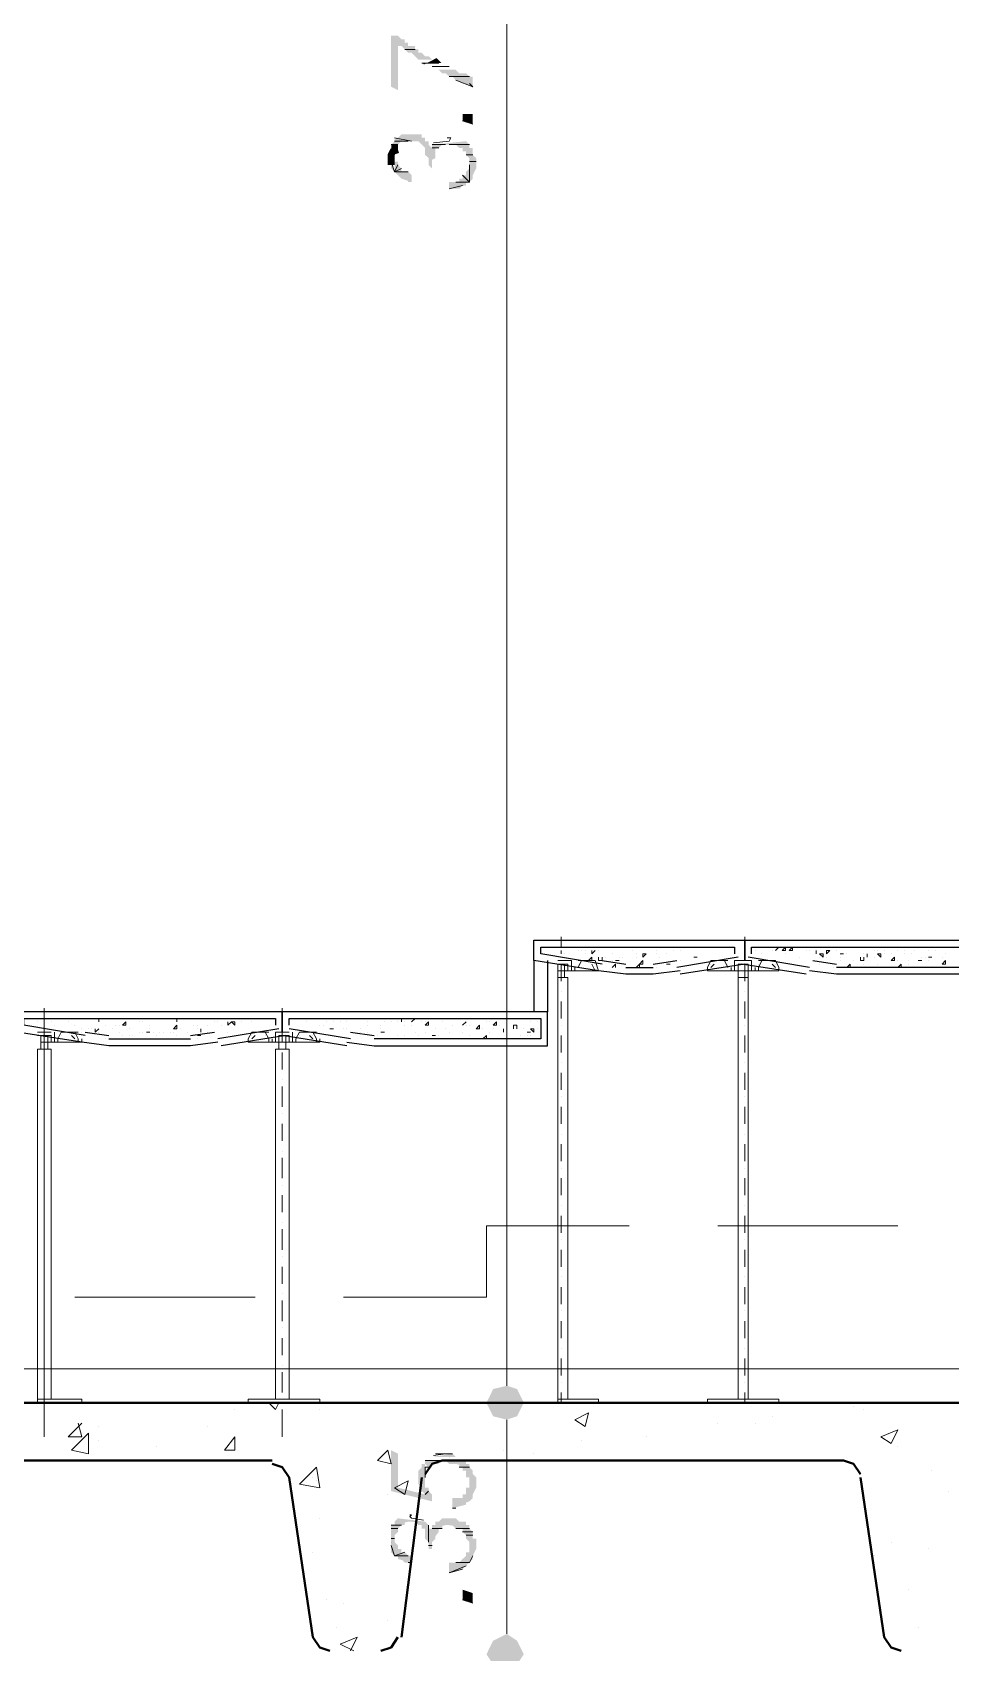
# Model space of a CAD drawing. Header units: millimetres. Extents: x 182 to 575, y -105 to 95.
# Drawn here: x 287.187 to 288.473, y 69.309 to 71.578 of the extents above; entities that cross this region are included whole.
import ezdxf

# ---------------------------------------------------------------- set-up
doc = ezdxf.new("R2010")
doc.units = ezdxf.units.MM
doc.header["$MEASUREMENT"] = 0
doc.layers.add('PDF_Geometry', color=7, linetype='Continuous')
doc.layers.add('PDF_Solid Fills', color=7, linetype='Continuous')

msp = doc.modelspace()

# ---------------------------------------------------------------- hatches: boundary and pattern name
at = {"layer": 'PDF_Solid Fills', "transparency": 33554559}
for points in [[(287.7278, 71.5491), (287.7278, 71.5539), (287.7231, 71.5539), (287.7231, 71.5586), (287.7135, 71.5586), (287.7135, 71.5634), (287.7088, 71.5634), (287.7088, 71.5682), (287.704, 71.5682), (287.6992, 71.5729), (287.6897, 71.5729), (287.6897, 71.5015), (287.6992, 71.4967), (287.6992, 71.5586), (287.704, 71.5586), (287.7135, 71.5491), (287.7183, 71.5491), (287.7231, 71.5443), (287.7278, 71.5396), (287.7469, 71.5396), (287.7421, 71.5443), (287.7373, 71.5443), (287.7326, 71.5491)], [(287.7897, 71.5072), (287.7897, 71.5062), (287.804, 71.5015), (287.804, 71.5158), (287.7993, 71.5158), (287.7945, 71.5205), (287.785, 71.5205), (287.7802, 71.5253), (287.7564, 71.5253), (287.7612, 71.5205), (287.7659, 71.5205), (287.7707, 71.5158), (287.7754, 71.5158), (287.7802, 71.511)], [(287.7897, 71.4539), (287.804, 71.4491), (287.804, 71.4634), (287.7897, 71.4634)], [(287.7421, 71.4015), (287.7421, 71.392), (287.7469, 71.3872), (287.7469, 71.3991), (287.7516, 71.4015), (287.7516, 71.4158), (287.7564, 71.4158), (287.7612, 71.4205), (287.7802, 71.4205), (287.785, 71.4158), (287.7897, 71.4158), (287.7897, 71.411), (287.7945, 71.411), (287.7945, 71.4062), (287.7993, 71.4015), (287.7993, 71.3872), (287.7945, 71.3824), (287.7945, 71.3777), (287.7897, 71.3777), (287.7897, 71.3729), (287.785, 71.3729), (287.785, 71.3681), (287.7707, 71.3681), (287.7707, 71.3586), (287.785, 71.3586), (287.7885, 71.3622), (287.7945, 71.3634), (287.7945, 71.3666), (287.7993, 71.3681), (287.804, 71.3729), (287.804, 71.3777), (287.8088, 71.3872), (287.8088, 71.4015), (287.804, 71.4062), (287.804, 71.4158), (287.7993, 71.4158), (287.7993, 71.4205), (287.7945, 71.4253), (287.7469, 71.4205), (287.7469, 71.4158), (287.7421, 71.4205), (287.7421, 71.4253), (287.7373, 71.4253), (287.7373, 71.4301), (287.7326, 71.4301), (287.7326, 71.4348), (287.704, 71.4348), (287.6992, 71.4301), (287.6945, 71.4301), (287.6945, 71.4253), (287.6897, 71.4205), (287.6992, 71.4205), (287.704, 71.4253), (287.7278, 71.4253), (287.7326, 71.4205), (287.7373, 71.4158), (287.7373, 71.4062)], [(287.8326, 69.6396), (287.8516, 69.6348), (287.8659, 69.6396), (287.8754, 69.6586), (287.8659, 69.6777), (287.8516, 69.6824), (287.8326, 69.6777), (287.8231, 69.6586)], [(287.7802, 69.5824), (287.7754, 69.5872), (287.7469, 69.5824)], [(287.7183, 69.4348), (287.7183, 69.4443), (287.7135, 69.4443), (287.7088, 69.4491), (287.704, 69.4491), (287.704, 69.4539), (287.6992, 69.4539), (287.6992, 69.4586), (287.6945, 69.4634), (287.6945, 69.4729), (287.6992, 69.4777), (287.6992, 69.4824), (287.704, 69.4872), (287.7088, 69.4872), (287.7088, 69.4908), (287.7135, 69.492), (287.7183, 69.492), (287.7243, 69.4908), (287.7278, 69.4872), (287.7326, 69.4872), (287.7326, 69.4824), (287.7373, 69.4824), (287.7373, 69.4682), (287.7421, 69.4634), (287.7421, 69.4539), (287.7469, 69.4539), (287.7469, 69.4634), (287.7516, 69.4682), (287.7516, 69.4713), (287.7564, 69.4777), (287.7564, 69.4824), (287.7612, 69.4824), (287.7612, 69.486), (287.7659, 69.4872), (287.7707, 69.4872), (287.7764, 69.4862), (287.7802, 69.4824), (287.7897, 69.4824), (287.7897, 69.4777), (287.7945, 69.4729), (287.7945, 69.4682), (287.7993, 69.4634), (287.7993, 69.4491), (287.7945, 69.4491), (287.7945, 69.4443), (287.7897, 69.4396), (287.785, 69.4348), (287.7707, 69.4348), (287.7707, 69.4205), (287.7897, 69.4253), (287.7945, 69.4301), (287.7993, 69.4348), (287.804, 69.4396), (287.804, 69.4443), (287.8088, 69.4539), (287.8088, 69.4682), (287.804, 69.4682), (287.804, 69.4777), (287.7993, 69.4824), (287.7993, 69.4872), (287.7945, 69.4872), (287.7945, 69.492), (287.785, 69.492), (287.7802, 69.4967), (287.7612, 69.4967), (287.7564, 69.492), (287.7516, 69.492), (287.7516, 69.4872), (287.7469, 69.4872), (287.7469, 69.4824), (287.7421, 69.4824), (287.7421, 69.4872), (287.7373, 69.492), (287.6992, 69.4967), (287.6945, 69.492), (287.6945, 69.4872), (287.6897, 69.4872), (287.6897, 69.4491), (287.6945, 69.4443), (287.6992, 69.4443), (287.6992, 69.4396), (287.7056, 69.438), (287.7088, 69.4348)], [(287.7897, 69.3824), (287.804, 69.3777), (287.804, 69.392), (287.7897, 69.3967)], [(287.8326, 69.292), (287.8516, 69.2824), (287.8659, 69.292), (287.8754, 69.3062), (287.8659, 69.3253), (287.8516, 69.3348), (287.8326, 69.3253), (287.8231, 69.3062)]]:
    msp.add_hatch(color=256, dxfattribs=at).paths.add_polyline_path(points)
h = msp.add_hatch(color=256, dxfattribs=at)
h.paths.add_polyline_path([(287.6897, 71.392), (287.6897, 71.3872), (287.6945, 71.3824), (287.6897, 71.3967), (287.685, 71.4015)])
h.paths.add_polyline_path([(287.6992, 71.3777), (287.704, 71.3729), (287.7135, 71.3697), (287.7135, 71.3681), (287.7183, 71.3681), (287.7183, 71.3777), (287.7135, 71.3824), (287.704, 71.3824), (287.704, 71.3872), (287.6992, 71.392), (287.6992, 71.3967), (287.6945, 71.3967), (287.6945, 71.3824)])
h = msp.add_hatch(color=256, dxfattribs=at)
h.paths.add_polyline_path([(287.7326, 69.5348), (287.7373, 69.5301), (287.6992, 69.5396), (287.6992, 69.5872), (287.6897, 69.592), (287.6897, 69.5348), (287.7469, 69.5205), (287.7469, 69.5301), (287.7421, 69.5348), (287.7421, 69.5396), (287.7373, 69.5396), (287.7373, 69.5729), (287.7326, 69.5729), (287.7326, 69.5681), (287.7278, 69.5634), (287.7278, 69.5443), (287.7326, 69.5443)])
h.paths.add_polyline_path([(287.7612, 69.5777), (287.7373, 69.5777), (287.7373, 69.5729), (287.7421, 69.5681), (287.7469, 69.5729), (287.7564, 69.5729), (287.7564, 69.5767)])
h.paths.add_polyline_path([(287.785, 69.5717), (287.785, 69.5681), (287.7897, 69.5681), (287.7897, 69.5634), (287.7945, 69.5634), (287.7945, 69.5539), (287.7993, 69.5539), (287.7993, 69.5396), (287.7945, 69.5396), (287.7945, 69.5301), (287.7897, 69.5301), (287.7897, 69.5253), (287.7754, 69.5253), (287.7754, 69.511), (287.7802, 69.511), (287.7818, 69.5126), (287.7945, 69.5158), (287.7945, 69.5186), (287.7993, 69.5205), (287.804, 69.5253), (287.804, 69.5301), (287.8088, 69.5396), (287.8088, 69.5539), (287.804, 69.5586), (287.804, 69.5634), (287.7993, 69.5681), (287.7993, 69.5729), (287.7945, 69.5729), (287.7945, 69.5777), (287.7659, 69.5777), (287.7707, 69.5729), (287.7802, 69.5729)])
h = msp.add_hatch(color=256, dxfattribs=at)
h.paths.add_polyline_path([(287.7278, 69.5586), (287.7278, 69.5491), (287.7278, 69.5586)], flags=0)
h.paths.add_polyline_path([(287.7326, 69.5681), (287.7326, 69.5396), (287.7326, 69.5681)], flags=0)
h.paths.add_polyline_path([(287.7326, 69.5348), (287.7326, 69.5729), (287.7326, 69.5348)], flags=0)

# ---------------------------------------------------------------- linework, layer by layer
at = {"layer": 'PDF_Geometry', "lineweight": 13}
for points in [[(287.8516, 69.6824), (287.8516, 69.7062), (287.8516, 73.3062), (287.8516, 73.3348)], [(287.7088, 71.5539), (287.7231, 71.5539), (287.7088, 71.5539)], [(287.7564, 71.5348), (287.7326, 71.5348), (287.7564, 71.5348)], [(287.7469, 71.5301), (287.7707, 71.5301), (287.7469, 71.5301)], [(287.7993, 71.5158), (287.7707, 71.5158), (287.7993, 71.5158)], [(287.7707, 71.5158), (287.7993, 71.5158), (287.7707, 71.5158)], [(287.804, 71.4491), (287.7897, 71.4539), (287.804, 71.4491)], [(287.7183, 71.4253), (287.6945, 71.4301), (287.7183, 71.4253)], [(287.7683, 71.4301), (287.7731, 71.4301), (287.7731, 71.4301), (287.7731, 71.4301), (287.7707, 71.4253), (287.7492, 71.4229)], [(287.6992, 71.4205), (287.6897, 71.4205), (287.6992, 71.4205)], [(287.6897, 71.411), (287.6945, 71.411), (287.6897, 71.411)], [(287.6945, 71.4253), (287.7135, 71.4253), (287.6945, 71.4253)], [(287.6945, 71.4062), (287.685, 71.4062), (287.6945, 71.4062)], [(287.7945, 71.4062), (287.804, 71.4062), (287.7945, 71.4062)], [(287.8088, 71.3967), (287.7993, 71.3967), (287.8088, 71.3967)], [(287.7135, 71.3824), (287.6945, 71.3824), (287.7135, 71.3824)], [(287.7993, 71.3681), (287.7802, 71.3681), (287.7993, 71.3681)], [(287.8993, 70.2967), (287.8993, 70.2967)], [(287.8993, 70.292), (287.8993, 70.2967)], [(287.9231, 70.2967), (287.9231, 70.2967)], [(287.9278, 70.311), (287.9278, 70.2967)], [(287.985, 70.2967), (287.985, 70.2967)], [(288.0564, 70.2967), (288.0564, 70.2967)], [(288.1088, 70.2967), (288.1088, 70.2967)], [(288.1135, 70.2967), (288.1135, 70.2967)], [(288.1231, 70.2967), (288.1231, 70.2967)], [(288.1373, 70.2967), (288.1373, 70.2967)], [(288.1421, 70.2967), (288.1421, 70.2967)], [(288.1564, 70.2967), (288.1564, 70.2967)], [(288.1564, 70.2967), (288.1564, 70.2967)], [(288.1659, 70.2967), (288.1659, 70.2967)], [(288.185, 70.311), (288.185, 70.2967)], [(288.1945, 70.2967), (288.1945, 70.2967)], [(288.2135, 70.2967), (288.2135, 70.2967)], [(288.2135, 70.2967), (288.2135, 70.2967)], [(288.2135, 70.2967), (288.2135, 70.2967)], [(288.2135, 70.2967), (288.2135, 70.2967)], [(288.2278, 70.2967), (288.2278, 70.2967)], [(288.2373, 70.2967), (288.2373, 70.2967)], [(288.2659, 70.2967), (288.2659, 70.2967)], [(288.2707, 70.2967), (288.2707, 70.2967)], [(288.2897, 70.2967), (288.2897, 70.2967)], [(288.2993, 70.2967), (288.2993, 70.2967)], [(288.3183, 70.2967), (288.3183, 70.2967)], [(288.3421, 70.2967), (288.3421, 70.2967)], [(288.3469, 70.2967), (288.3469, 70.2967)], [(288.4135, 70.2967), (288.4135, 70.2967)], [(288.4659, 70.2967), (288.4659, 70.2967)], [(287.9278, 70.2872), (287.9278, 70.2872)], [(287.9278, 70.2729), (287.9278, 70.2491)], [(287.9326, 70.2872), (287.9326, 70.2872)], [(287.9516, 70.292), (287.9516, 70.292)], [(287.9564, 70.292), (287.9564, 70.292)], [(287.9612, 70.292), (287.9612, 70.292)], [(287.9612, 70.2872), (287.9612, 70.2872)], [(287.9707, 70.292), (287.9707, 70.292)], [(287.9707, 70.292), (287.9707, 70.2872), (287.9754, 70.292)], [(287.9707, 70.2824), (287.9707, 70.2824)], [(287.9802, 70.292), (287.9802, 70.292)], [(287.985, 70.2824), (287.985, 70.2777), (287.9802, 70.2777), (287.9802, 70.2824)], [(287.985, 70.2777), (287.985, 70.2777)], [(287.9897, 70.2824), (287.9897, 70.2824)], [(287.9993, 70.2872), (287.9993, 70.2872)], [(287.9993, 70.2777), (287.9993, 70.2777)], [(287.9993, 70.2682), (288.004, 70.2729), (288.004, 70.2682)], [(288.004, 70.2777), (288.004, 70.2777)], [(288.004, 70.2777), (288.0088, 70.2777)], [(288.0088, 70.2824), (288.0088, 70.2824)], [(288.0088, 70.2777), (288.0088, 70.2777)], [(288.0135, 70.2824), (288.0135, 70.2824)], [(288.0135, 70.2824), (288.0135, 70.2824)], [(288.0278, 70.292), (288.0278, 70.292)], [(288.0326, 70.2872), (288.0326, 70.2872)], [(288.0326, 70.2824), (288.0326, 70.2824)], [(288.0421, 70.2824), (288.0421, 70.2824)], [(288.0612, 70.292), (288.0612, 70.292)], [(288.0612, 70.2872), (288.0612, 70.2872)], [(288.0612, 70.2729), (288.0612, 70.2729)], [(288.0659, 70.2824), (288.0659, 70.2824)], [(288.0754, 70.2872), (288.0754, 70.2872)], [(288.0754, 70.2729), (288.0802, 70.2729)], [(288.0754, 70.2729), (288.0754, 70.2729)], [(288.0802, 70.2729), (288.0802, 70.2729)], [(288.085, 70.292), (288.085, 70.292)], [(288.085, 70.2777), (288.085, 70.2777)], [(288.0945, 70.292), (288.0945, 70.292)], [(288.0945, 70.2777), (288.0945, 70.2777)], [(288.1135, 70.2824), (288.1183, 70.2824)], [(288.1135, 70.2824), (288.1135, 70.2824)], [(288.1183, 70.2824), (288.1183, 70.2824)], [(288.185, 70.2872), (288.185, 70.2872)], [(288.185, 70.2729), (288.185, 70.2491)], [(288.1992, 70.292), (288.1992, 70.292)], [(288.2088, 70.2872), (288.2088, 70.2872)], [(288.2231, 70.292), (288.2231, 70.292)], [(288.2373, 70.292), (288.2373, 70.292)], [(288.2421, 70.2872), (288.2421, 70.2872)], [(288.2469, 70.292), (288.2469, 70.292)], [(288.2516, 70.292), (288.2516, 70.292)], [(288.2612, 70.2824), (288.2612, 70.2824)], [(288.2707, 70.292), (288.2707, 70.292)], [(288.2754, 70.292), (288.2754, 70.292)], [(288.285, 70.2872), (288.285, 70.2872)], [(288.2897, 70.2872), (288.2897, 70.2872)], [(288.2897, 70.2824), (288.2897, 70.2824)], [(288.2897, 70.2729), (288.2897, 70.2729)], [(288.2897, 70.2729), (288.2897, 70.2729)], [(288.2993, 70.2824), (288.2993, 70.2824)], [(288.304, 70.292), (288.304, 70.292)], [(288.3135, 70.292), (288.3135, 70.292)], [(288.3135, 70.2729), (288.3135, 70.2729)], [(288.3183, 70.2824), (288.3183, 70.2824)], [(288.3183, 70.2777), (288.3183, 70.2777)], [(288.3231, 70.2872), (288.3231, 70.2872)], [(288.3278, 70.2872), (288.3278, 70.2872)], [(288.3373, 70.2777), (288.3373, 70.2777)], [(288.3516, 70.2824), (288.3516, 70.2777), (288.3469, 70.2777), (288.3469, 70.2824)], [(288.3469, 70.2824), (288.3469, 70.2824)], [(288.3516, 70.2872), (288.3516, 70.2872)], [(288.3516, 70.2729), (288.3516, 70.2729)], [(288.3564, 70.2872), (288.3564, 70.2872)], [(288.3564, 70.2824), (288.3564, 70.2824)], [(288.3659, 70.292), (288.3659, 70.292)], [(288.3659, 70.2824), (288.3659, 70.2824)], [(288.3707, 70.292), (288.3707, 70.292)], [(288.3707, 70.2729), (288.3707, 70.2729)], [(288.3754, 70.2872), (288.3754, 70.2872)], [(288.3802, 70.292), (288.3802, 70.292)], [(288.3802, 70.2872), (288.3802, 70.2872)], [(288.3897, 70.2872), (288.3897, 70.2872)], [(288.3993, 70.292), (288.3993, 70.292)], [(288.3993, 70.2777), (288.3993, 70.2777)], [(288.4088, 70.292), (288.4088, 70.292)], [(288.4088, 70.2872), (288.4088, 70.2872)], [(288.4135, 70.2777), (288.4135, 70.2777)], [(288.4135, 70.2729), (288.4135, 70.2729)], [(288.4183, 70.2872), (288.4183, 70.2872)], [(288.4231, 70.292), (288.4231, 70.292)], [(288.4278, 70.2777), (288.4278, 70.2777)], [(288.4278, 70.2777), (288.4278, 70.2777)], [(288.4326, 70.2777), (288.4278, 70.2777)], [(288.4326, 70.2824), (288.4326, 70.2824)], [(288.4373, 70.2824), (288.4373, 70.2824)], [(288.4421, 70.292), (288.4421, 70.292)], [(288.4421, 70.2777), (288.4421, 70.2777)], [(288.4469, 70.2824), (288.4469, 70.2824)], [(288.4516, 70.292), (288.4516, 70.292)], [(288.4612, 70.2824), (288.4612, 70.2824)], [(288.4612, 70.2729), (288.4612, 70.2729)], [(288.4659, 70.2872), (288.4659, 70.2872)], [(288.4659, 70.2777), (288.4659, 70.2777)], [(288.0326, 70.2682), (288.0326, 70.2682)], [(288.0612, 70.2682), (288.0612, 70.2682)], [(288.3088, 70.2682), (288.3088, 70.2682)], [(288.3326, 70.2682), (288.3326, 70.2682)], [(288.3373, 70.2682), (288.3373, 70.2682)], [(288.3897, 70.2682), (288.3897, 70.2682)], [(288.4326, 70.2682), (288.4326, 70.2682)], [(287.9278, 70.2348), (287.9278, 70.2348)], [(288.185, 70.2348), (288.185, 70.2348)], [(287.204, 70.211), (287.204, 69.611)], [(287.5373, 70.211), (287.5373, 70.1729)], [(287.9278, 70.2205), (287.9278, 70.1967)], [(288.185, 70.2205), (288.185, 70.1967)], [(287.1945, 70.192), (287.1945, 70.192)], [(287.204, 70.192), (287.204, 70.192)], [(287.2135, 70.192), (287.2135, 70.192)], [(287.2183, 70.1872), (287.2183, 70.1872)], [(287.2231, 70.1967), (287.2231, 70.1967)], [(287.2373, 70.192), (287.2373, 70.192)], [(287.2421, 70.1967), (287.2421, 70.1967)], [(287.2469, 70.1967), (287.2469, 70.1967)], [(287.2469, 70.1872), (287.2469, 70.1872)], [(287.2564, 70.1824), (287.2564, 70.1824)], [(287.2659, 70.1967), (287.2659, 70.1967)], [(287.2659, 70.1824), (287.2659, 70.1824)], [(287.2707, 70.1824), (287.2707, 70.1824)], [(287.2754, 70.1824), (287.2754, 70.1824)], [(287.2754, 70.1824), (287.2754, 70.1777), (287.2802, 70.1824)], [(287.2754, 70.1824), (287.2754, 70.1824)], [(287.2802, 70.192), (287.2802, 70.192)], [(287.2802, 70.1824), (287.2802, 70.1824)], [(287.2897, 70.1872), (287.2897, 70.1872)], [(287.2992, 70.1824), (287.2992, 70.1824)], [(287.304, 70.1872), (287.304, 70.1872)], [(287.3088, 70.1872), (287.3088, 70.1872)], [(287.3183, 70.1967), (287.3183, 70.1967)], [(287.3183, 70.1967), (287.3183, 70.1967)], [(287.3183, 70.1967), (287.3183, 70.1967)], [(287.3183, 70.1872), (287.3183, 70.1872)], [(287.3183, 70.1872), (287.3183, 70.1872)], [(287.3231, 70.1824), (287.3231, 70.1824)], [(287.3373, 70.1967), (287.3373, 70.1967)], [(287.3373, 70.192), (287.3373, 70.192)], [(287.3421, 70.192), (287.3421, 70.192)], [(287.3516, 70.1872), (287.3516, 70.1872)], [(287.3516, 70.1872), (287.3516, 70.1872)], [(287.3516, 70.1872), (287.3516, 70.1872)], [(287.3516, 70.1824), (287.3516, 70.1824)], [(287.3659, 70.1967), (287.3659, 70.1967)], [(287.3707, 70.1967), (287.3707, 70.1967)], [(287.3802, 70.1967), (287.3802, 70.1967)], [(287.385, 70.1824), (287.385, 70.1824)], [(287.3897, 70.192), (287.3897, 70.192)], [(287.3945, 70.1824), (287.3945, 70.1824)], [(287.4135, 70.1967), (287.4135, 70.1967)], [(287.4135, 70.1872), (287.4135, 70.1872)], [(287.4183, 70.1967), (287.4183, 70.1967)], [(287.4183, 70.1872), (287.4183, 70.1872)], [(287.4183, 70.1824), (287.4183, 70.1824)], [(287.4326, 70.1872), (287.4326, 70.1872)], [(287.4421, 70.192), (287.4421, 70.192)], [(287.4469, 70.192), (287.4469, 70.192)], [(287.4516, 70.1872), (287.4516, 70.1872)], [(287.4612, 70.192), (287.4612, 70.1872), (287.4659, 70.192)], [(287.4707, 70.192), (287.4707, 70.192)], [(287.4754, 70.1967), (287.4754, 70.1967)], [(287.4802, 70.192), (287.4802, 70.192)], [(287.4945, 70.1967), (287.4945, 70.1967)], [(287.4945, 70.192), (287.4945, 70.192)], [(287.5135, 70.1967), (287.5135, 70.1967)], [(287.5707, 70.192), (287.5707, 70.192)], [(287.5754, 70.1967), (287.5754, 70.1967)], [(287.5897, 70.1872), (287.5897, 70.1872)], [(287.5945, 70.1872), (287.5945, 70.1872)], [(287.5993, 70.1967), (287.5993, 70.1967)], [(287.5993, 70.192), (287.5993, 70.192)], [(287.604, 70.1824), (287.6088, 70.1824)], [(287.6088, 70.192), (287.6088, 70.192)], [(287.6088, 70.1824), (287.6088, 70.1824)], [(287.6183, 70.192), (287.6183, 70.192)], [(287.6231, 70.1967), (287.6231, 70.1967)], [(287.6231, 70.1824), (287.6231, 70.1824)], [(287.6278, 70.1967), (287.6278, 70.1967)], [(287.6278, 70.192), (287.6278, 70.192)], [(287.6278, 70.1824), (287.6278, 70.1824)], [(287.6469, 70.1967), (287.6469, 70.1967)], [(287.6469, 70.1967), (287.6469, 70.1967)], [(287.6469, 70.1967), (287.6469, 70.1967)], [(287.6469, 70.1967), (287.6469, 70.1967)], [(287.6469, 70.1824), (287.6469, 70.1824)], [(287.6564, 70.1967), (287.6564, 70.1967)], [(287.6564, 70.192), (287.6564, 70.192)], [(287.6564, 70.1872), (287.6564, 70.1872)], [(287.6659, 70.1967), (287.6659, 70.1967)], [(287.6659, 70.1967), (287.6707, 70.1967)], [(287.6707, 70.1967), (287.6707, 70.1967)], [(287.6754, 70.1872), (287.6754, 70.1872)], [(287.6754, 70.1824), (287.6754, 70.1824)], [(287.6802, 70.192), (287.6802, 70.192)], [(287.6897, 70.192), (287.6897, 70.192)], [(287.6992, 70.192), (287.6992, 70.192)], [(287.704, 70.192), (287.704, 70.192)], [(287.7088, 70.192), (287.7088, 70.192)], [(287.7088, 70.1872), (287.7088, 70.1872)], [(287.7183, 70.1967), (287.7183, 70.1967)], [(287.7183, 70.192), (287.7183, 70.192)], [(287.7183, 70.1872), (287.7183, 70.1872)], [(287.7231, 70.1967), (287.7231, 70.1967)], [(287.7326, 70.192), (287.7326, 70.192)], [(287.7373, 70.192), (287.7373, 70.192)], [(287.7516, 70.1824), (287.7516, 70.1824)], [(287.7612, 70.192), (287.7612, 70.192)], [(287.7659, 70.1824), (287.7659, 70.1824)], [(287.7707, 70.1967), (287.7707, 70.1967)], [(287.7754, 70.1872), (287.7754, 70.1872)], [(287.7754, 70.1872), (287.7754, 70.1872)], [(287.7754, 70.1872), (287.7754, 70.1872)], [(287.7754, 70.1872), (287.7754, 70.1872)], [(287.7802, 70.1967), (287.7802, 70.1967)], [(287.7802, 70.1967), (287.785, 70.1967)], [(287.785, 70.1967), (287.785, 70.1967)], [(287.785, 70.1967), (287.785, 70.1967)], [(287.7897, 70.1872), (287.7897, 70.1872)], [(287.7897, 70.1872), (287.7897, 70.1872)], [(287.7945, 70.1872), (287.7945, 70.1872)], [(287.7993, 70.1872), (287.7993, 70.1872)], [(287.8135, 70.1872), (287.8135, 70.1872)], [(287.8183, 70.1824), (287.8183, 70.1824)], [(287.8231, 70.192), (287.8231, 70.192)], [(287.8278, 70.192), (287.8278, 70.192)], [(287.8326, 70.1824), (287.8326, 70.1824)], [(287.8421, 70.1872), (287.8421, 70.1872)], [(287.8516, 70.1967), (287.8516, 70.1967)], [(287.8516, 70.1872), (287.8516, 70.1872)], [(287.8659, 70.1824), (287.8659, 70.1872), (287.8612, 70.1872), (287.8612, 70.1824)], [(287.8659, 70.1872), (287.8659, 70.1872)], [(287.8754, 70.1824), (287.8754, 70.1824)], [(287.885, 70.192), (287.885, 70.192)], [(287.8945, 70.192), (287.8945, 70.192)], [(287.8945, 70.1824), (287.8945, 70.1824)], [(287.9278, 70.1872), (287.9278, 70.1872)], [(288.185, 70.1872), (288.185, 70.1872)], [(287.2516, 70.1777), (287.2516, 70.1777)], [(287.2564, 70.1777), (287.2564, 70.1777)], [(287.2802, 70.1777), (287.2802, 70.1777)], [(287.2897, 70.1681), (287.2897, 70.1681)], [(287.304, 70.1681), (287.304, 70.1681)], [(287.3088, 70.1777), (287.3088, 70.1777)], [(287.3135, 70.1729), (287.3135, 70.1729)], [(287.3231, 70.1729), (287.3231, 70.1729)], [(287.3278, 70.1729), (287.3278, 70.1729)], [(287.3373, 70.1777), (287.3373, 70.1777)], [(287.3421, 70.1777), (287.3421, 70.1777)], [(287.3469, 70.1777), (287.3469, 70.1777)], [(287.3564, 70.1777), (287.3564, 70.1777)], [(287.3564, 70.1777), (287.3564, 70.1777)], [(287.3612, 70.1729), (287.3612, 70.1729)], [(287.3659, 70.1777), (287.3659, 70.1777)], [(287.3707, 70.1777), (287.3707, 70.1777)], [(287.3802, 70.1777), (287.3802, 70.1777)], [(287.385, 70.1777), (287.385, 70.1777)], [(287.3897, 70.1729), (287.3897, 70.1729)], [(287.404, 70.1777), (287.404, 70.1777)], [(287.4135, 70.1729), (287.4135, 70.1729)], [(287.4183, 70.1729), (287.4183, 70.1729)], [(287.4183, 70.1681), (287.4183, 70.1681)], [(287.4231, 70.1777), (287.4231, 70.1777)], [(287.4326, 70.1777), (287.4326, 70.1777)], [(287.4612, 70.1777), (287.4612, 70.1777)], [(287.4612, 70.1777), (287.4612, 70.1777)], [(287.5373, 70.1634), (287.5373, 70.1634)], [(287.6469, 70.1777), (287.6469, 70.1777)], [(287.6564, 70.1777), (287.6564, 70.1777)], [(287.6707, 70.1729), (287.6707, 70.1729)], [(287.6754, 70.1777), (287.6802, 70.1777)], [(287.6754, 70.1777), (287.6754, 70.1777)], [(287.6754, 70.1681), (287.6754, 70.1681)], [(287.6802, 70.1777), (287.6802, 70.1777)], [(287.6992, 70.1729), (287.6992, 70.1729)], [(287.7088, 70.1729), (287.7088, 70.1729)], [(287.7088, 70.1681), (287.7088, 70.1681)], [(287.7231, 70.1777), (287.7231, 70.1777)], [(287.7278, 70.1729), (287.7278, 70.1729)], [(287.7373, 70.1777), (287.7373, 70.1777)], [(287.7516, 70.1729), (287.7516, 70.1729)], [(287.7564, 70.1729), (287.7564, 70.1729)], [(287.7707, 70.1777), (287.7707, 70.1777)], [(287.7754, 70.1681), (287.7754, 70.1681)], [(287.7897, 70.1777), (287.7897, 70.1777)], [(287.7993, 70.1729), (287.7993, 70.1729)], [(287.8278, 70.1777), (287.8278, 70.1777)], [(287.8469, 70.1777), (287.8469, 70.1777)], [(287.8516, 70.1777), (287.8516, 70.1777)], [(287.8516, 70.1681), (287.8516, 70.1681)], [(287.8707, 70.1729), (287.8707, 70.1729)], [(287.8802, 70.1729), (287.8802, 70.1729)], [(287.885, 70.1777), (287.885, 70.1777)], [(287.885, 70.1729), (287.885, 70.1729)], [(287.9278, 70.1729), (287.9278, 70.1491)], [(288.185, 70.1729), (288.185, 70.1491)], [(287.5373, 70.1491), (287.5373, 70.1253)], [(287.9278, 70.1348), (287.9278, 70.1348)], [(287.9278, 70.1205), (287.9278, 70.0967)], [(288.185, 70.1348), (288.185, 70.1348)], [(288.185, 70.1205), (288.185, 70.0967)], [(287.5373, 70.111), (287.5373, 70.111)], [(287.5373, 70.1015), (287.5373, 70.0729)], [(287.9278, 70.0872), (287.9278, 70.0872)], [(287.9278, 70.0729), (287.9278, 70.0491)], [(288.185, 70.0872), (288.185, 70.0872)], [(288.185, 70.0729), (288.185, 70.0491)], [(287.5373, 70.0634), (287.5373, 70.0634)], [(287.5373, 70.0491), (287.5373, 70.0253)], [(287.9278, 70.0348), (287.9278, 70.0348)], [(288.185, 70.0348), (288.185, 70.0348)], [(287.5373, 70.011), (287.5373, 70.011)], [(287.5373, 70.0015), (287.5373, 69.9729)], [(287.9278, 70.0205), (287.9278, 69.9967)], [(288.185, 70.0205), (288.185, 69.9967)], [(287.9278, 69.9872), (287.9278, 69.9872)], [(288.185, 69.9872), (288.185, 69.9872)], [(287.5373, 69.9634), (287.5373, 69.9634)], [(287.9278, 69.9729), (287.9278, 69.9491)], [(288.185, 69.9729), (288.185, 69.9491)], [(287.5373, 69.9491), (287.5373, 69.9253)], [(287.9278, 69.9348), (287.9278, 69.9348)], [(288.185, 69.9348), (288.185, 69.9348)], [(287.5373, 69.911), (287.5373, 69.911)], [(287.9278, 69.9205), (287.9278, 69.8967)], [(288.185, 69.9205), (288.185, 69.8967)], [(287.5373, 69.9015), (287.5373, 69.8729)], [(287.6231, 69.8062), (287.8231, 69.8062), (287.8231, 69.9062), (288.0231, 69.9062)], [(287.9278, 69.8872), (287.9278, 69.8872)], [(288.1469, 69.9062), (288.3993, 69.9062)], [(288.185, 69.8872), (288.185, 69.8872)], [(287.9278, 69.8729), (287.9278, 69.8491)], [(288.185, 69.8729), (288.185, 69.8491)], [(287.5373, 69.8634), (287.5373, 69.8634)], [(287.5373, 69.8491), (287.5373, 69.8253)], [(287.9278, 69.8348), (287.9278, 69.8348)], [(287.9278, 69.8205), (287.9278, 69.7967)], [(288.185, 69.8348), (288.185, 69.8348)], [(288.185, 69.8205), (288.185, 69.7967)], [(287.2469, 69.8062), (287.4993, 69.8062)], [(287.5373, 69.811), (287.5373, 69.811)], [(287.5373, 69.8015), (287.5373, 69.7729)], [(287.9278, 69.7872), (287.9278, 69.7872)], [(288.185, 69.7872), (288.185, 69.7872)], [(287.5373, 69.7634), (287.5373, 69.7634)], [(287.9278, 69.7729), (287.9278, 69.7491)], [(288.185, 69.7729), (288.185, 69.7491)], [(287.5373, 69.7491), (287.5373, 69.7253)], [(287.9278, 69.7348), (287.9278, 69.7348)], [(288.185, 69.7348), (288.185, 69.7348)], [(280.2993, 69.7062), (299.304, 69.7062)], [(287.5373, 69.711), (287.5373, 69.711)], [(287.9278, 69.7205), (287.9278, 69.6967)], [(288.185, 69.7205), (288.185, 69.6967)], [(287.5373, 69.7015), (287.5373, 69.6729)], [(287.9278, 69.6872), (287.9278, 69.6872)], [(288.185, 69.6872), (288.185, 69.6872)], [(287.5373, 69.6634), (287.5373, 69.6634)], [(287.9278, 69.6729), (287.9278, 69.6586)], [(288.185, 69.6729), (288.185, 69.6586)], [(287.5373, 69.6491), (287.5373, 69.611)], [(287.8516, 69.3348), (287.8516, 69.3586), (287.8516, 69.6062), (287.8516, 69.6348)], [(287.7635, 69.5872), (287.7612, 69.5872), (287.7659, 69.5872), (287.7492, 69.5848)], [(287.7754, 69.5872), (287.7516, 69.5872), (287.7754, 69.5872)], [(287.7564, 69.5872), (287.7707, 69.5872), (287.7564, 69.5872)], [(287.7421, 69.5681), (287.7421, 69.5681), (287.7373, 69.5681), (287.7373, 69.5634), (287.7373, 69.5539)], [(287.7993, 69.5681), (287.785, 69.5681), (287.7993, 69.5681)], [(287.7159, 69.5015), (287.7183, 69.5015), (287.7183, 69.5015), (287.7159, 69.4991), (287.7183, 69.4967), (287.735, 69.4943)], [(287.704, 69.4872), (287.6897, 69.4872), (287.704, 69.4872)], [(287.6897, 69.4824), (287.6992, 69.4824), (287.6897, 69.4824)], [(287.6992, 69.4824), (287.6897, 69.4824), (287.6992, 69.4824)], [(287.7421, 69.4634), (287.7421, 69.4872), (287.7421, 69.4634)], [(287.6897, 69.4682), (287.6945, 69.4682), (287.6897, 69.4682)], [(287.6945, 69.4682), (287.6897, 69.4682), (287.6945, 69.4682)], [(287.7469, 69.4586), (287.7421, 69.4586), (287.7469, 69.4586)], [(287.804, 69.4777), (287.7897, 69.4777), (287.804, 69.4777)], [(287.7897, 69.4777), (287.804, 69.4777), (287.7897, 69.4777)], [(287.7945, 69.4729), (287.804, 69.4729), (287.7945, 69.4729)], [(287.7135, 69.4443), (287.6945, 69.4443), (287.7135, 69.4443)], [(287.7993, 69.4348), (287.7802, 69.4348), (287.7993, 69.4348)], [(287.804, 69.3777), (287.7897, 69.3824), (287.804, 69.3777)]]:
    msp.add_lwpolyline(points, dxfattribs=at)
for points in [[(287.7492, 71.5396, 0, 0, 0), (287.7445, 71.5372, 0.0191, 0.0191, 0), (287.7469, 71.5348, 0, 0, 0), (287.7516, 71.5348, 0, 0, 0), (287.7516, 71.5301, 0, 0, 0), (287.7564, 71.5301, 0, 0, 0), (287.7588, 71.5277, 0, 0, 0), (287.7731, 71.5253, 0, 0, 0)], [(287.7635, 69.5824, 0, 0, 0), (287.7659, 69.5824, 0.0476, 0.0476, 0), (287.7659, 69.5824, 0, 0, 0), (287.7659, 69.5777, 0, 0, 0), (287.7659, 69.5777, 0, 0, 0)]]:
    msp.add_lwpolyline(points, format="xyseb", dxfattribs=at)
for points in [[(287.7802, 71.511), (287.804, 71.5015), (287.7802, 71.511)], [(287.7993, 71.5062), (287.804, 71.5015), (287.7993, 71.5062)], [(287.7612, 71.4205), (287.7469, 71.4205), (287.7612, 71.4205)], [(287.7469, 71.4205), (287.7659, 71.4205), (287.7469, 71.4205)], [(287.7564, 71.4158), (287.7469, 71.4158), (287.7564, 71.4158)], [(287.7993, 71.4205), (287.7707, 71.4205), (287.7993, 71.4205)], [(287.7802, 71.4205), (287.7993, 71.4205), (287.7802, 71.4205)], [(287.6897, 71.3967), (287.6945, 71.3824), (287.6897, 71.3967)], [(287.6992, 71.392), (287.6945, 71.3824), (287.6992, 71.392)], [(287.704, 71.3872), (287.6945, 71.3824), (287.704, 71.3872)], [(287.7993, 71.392), (287.7993, 71.3681), (287.7993, 71.392)], [(287.6945, 71.3824), (287.6945, 71.3824), (287.6945, 71.3824)], [(287.7897, 71.3634), (287.7707, 71.3586), (287.7897, 71.3634)], [(287.7897, 71.3777), (287.7993, 71.3681), (287.7897, 71.3777)], [(288.2326, 70.2967), (288.2278, 70.292)], [(288.2421, 70.292), (288.2373, 70.292), (288.2421, 70.2967)], [(288.2516, 70.2967), (288.2516, 70.292), (288.2469, 70.292)], [(287.9278, 70.292), (287.9278, 70.2872)], [(287.9707, 70.2824), (287.9707, 70.2777), (287.9659, 70.2777)], [(288.0373, 70.2682), (288.0326, 70.2682), (288.0373, 70.2729)], [(288.0421, 70.2777), (288.0421, 70.2729), (288.0373, 70.2729)], [(288.0469, 70.2872), (288.0421, 70.2824), (288.0421, 70.2872)], [(288.285, 70.292), (288.285, 70.2872)], [(288.2945, 70.2824), (288.2897, 70.2872), (288.2945, 70.2872)], [(288.304, 70.292), (288.2993, 70.2872), (288.2993, 70.292)], [(288.3231, 70.2872), (288.3183, 70.2872)], [(288.3326, 70.2729), (288.3326, 70.2682), (288.3278, 70.2682)], [(288.3564, 70.2872), (288.3564, 70.2824)], [(288.3754, 70.2872), (288.3754, 70.2824), (288.3707, 70.2872)], [(288.3945, 70.2824), (288.3945, 70.2777), (288.3897, 70.2777)], [(288.404, 70.2682), (288.3993, 70.2682), (288.404, 70.2729)], [(288.4469, 70.2824), (288.4421, 70.2824)], [(288.4659, 70.2777), (288.4659, 70.2729), (288.4612, 70.2729)], [(287.2469, 70.1967), (287.2421, 70.1967)], [(287.2802, 70.1967), (287.2802, 70.192)], [(287.3183, 70.192), (287.3183, 70.1872), (287.3135, 70.1872)], [(287.3897, 70.1872), (287.3897, 70.1824), (287.385, 70.1824)], [(287.3897, 70.1967), (287.3897, 70.192)], [(287.4231, 70.1824), (287.4231, 70.1777)], [(287.4707, 70.1872), (287.4659, 70.192), (287.4707, 70.192)], [(287.704, 70.1967), (287.704, 70.192)], [(287.7231, 70.1967), (287.7183, 70.192)], [(287.7421, 70.192), (287.7421, 70.1872), (287.7373, 70.1872)], [(287.7945, 70.192), (287.7897, 70.1872)], [(287.8135, 70.1872), (287.8135, 70.1824), (287.8088, 70.1824)], [(287.8373, 70.1872), (287.8326, 70.1872), (287.8373, 70.192)], [(287.8469, 70.1824), (287.8469, 70.1777)], [(287.8897, 70.1777), (287.885, 70.1824), (287.8897, 70.1824)], [(287.3516, 70.1777), (287.3469, 70.1777)], [(287.4231, 70.1729), (287.4183, 70.1729)], [(287.7516, 70.1729), (287.7469, 70.1729)], [(287.8231, 70.1729), (287.8231, 70.1681), (287.8183, 70.1681)], [(287.885, 70.1777), (287.8802, 70.1777)], [(287.7612, 69.6586), (287.9231, 69.6586)], [(287.7373, 69.5777), (287.7945, 69.5777), (287.7373, 69.5777)], [(287.7421, 69.5348), (287.7373, 69.5301), (287.7421, 69.5348)], [(287.7802, 69.511), (287.7754, 69.511), (287.7802, 69.511)], [(287.7564, 69.4824), (287.7469, 69.4824), (287.7564, 69.4824)], [(287.7469, 69.4824), (287.7612, 69.4824), (287.7469, 69.4824)], [(287.7993, 69.4824), (287.7802, 69.4824), (287.7993, 69.4824)], [(287.7802, 69.4824), (287.7993, 69.4824), (287.7802, 69.4824)], [(287.6897, 69.4586), (287.6945, 69.4443), (287.6897, 69.4586)], [(287.7088, 69.4491), (287.6945, 69.4443), (287.7088, 69.4491)], [(287.7135, 69.4348), (287.7183, 69.4348), (287.7135, 69.4348)], [(287.804, 69.4443), (287.7993, 69.4348), (287.804, 69.4443)], [(287.7945, 69.4301), (287.7707, 69.4205), (287.7945, 69.4301)], [(287.7897, 69.4253), (287.7707, 69.4205), (287.7897, 69.4253)]]:
    msp.add_lwpolyline(points, close=True, dxfattribs=at)
at = {"layer": 'PDF_Geometry', "lineweight": 13, "const_width": 0.00952}
for points in [[(287.6992, 71.4134), (287.6921, 71.411), (287.6897, 71.4062), (287.6897, 71.392)], [(287.6945, 71.4205), (287.6945, 71.4181), (287.6945, 71.4134)]]:
    msp.add_lwpolyline(points, dxfattribs=at)
at = {"layer": 'PDF_Geometry', "lineweight": 25}
for points in [[(288.0945, 70.2634), (288.0564, 70.2586), (288.0183, 70.2586), (287.9802, 70.2634), (287.8897, 70.2777), (287.8897, 70.3062), (288.185, 70.3062), (288.185, 70.2777), (288.185, 70.3062), (288.7993, 70.3062), (288.7993, 70.2777), (288.7088, 70.2634), (288.6707, 70.2586), (288.3135, 70.2586), (288.2754, 70.2634)], [(287.985, 70.2729), (287.8993, 70.2872), (287.8993, 70.2967), (288.1707, 70.2967), (288.1707, 70.2872)], [(288.1945, 70.2872), (288.1945, 70.2967), (288.7897, 70.2967), (288.7897, 70.2872), (288.704, 70.2729)], [(287.8897, 70.2777), (287.8897, 70.2062)], [(287.9088, 70.2777), (287.9088, 70.2062)], [(287.985, 70.2777), (288.0183, 70.2729)], [(288.0564, 70.2729), (288.0897, 70.2777)], [(288.1754, 70.2824), (288.0897, 70.2682)], [(288.185, 70.2729), (288.0945, 70.2586)], [(288.2707, 70.2586), (288.1802, 70.2729)], [(288.2754, 70.2682), (288.1897, 70.2824)], [(288.2802, 70.2777), (288.3135, 70.2729)], [(288.0183, 70.2682), (288.0564, 70.2682)], [(288.6707, 70.2682), (288.3135, 70.2682)], [(287.6278, 70.1634), (287.6659, 70.1586), (287.9088, 70.1586), (287.9088, 70.2062), (287.5373, 70.2062), (287.5373, 70.1777), (287.5373, 70.2062), (287.1659, 70.2062), (287.1659, 70.1777), (287.1659, 70.1062)], [(287.2612, 70.1729), (287.1754, 70.1872), (287.1754, 70.1967), (287.5278, 70.1967), (287.5278, 70.1872)], [(287.5326, 70.1824), (287.4469, 70.1681)], [(287.5469, 70.1872), (287.5469, 70.1967), (287.8993, 70.1967), (287.8993, 70.1681), (287.6659, 70.1681)], [(287.6326, 70.1681), (287.5469, 70.1824)], [(287.4469, 70.1634), (287.4088, 70.1586), (287.2945, 70.1586), (287.2564, 70.1634), (287.1659, 70.1777)], [(287.2612, 70.1777), (287.2945, 70.1729)], [(287.2945, 70.1681), (287.4088, 70.1681)], [(287.4088, 70.1729), (287.4421, 70.1777)], [(287.5421, 70.1729), (287.4516, 70.1586)], [(287.6278, 70.1586), (287.5373, 70.1729)], [(287.6278, 70.1634), (287.6278, 70.1634)], [(287.6326, 70.1777), (287.6659, 70.1729)]]:
    msp.add_lwpolyline(points, dxfattribs=at)
at = {"layer": 'PDF_Geometry', "lineweight": 20}
for points in [[(287.9421, 70.2729), (287.9421, 70.2634), (287.9421, 70.2777), (287.9231, 70.2777), (287.9373, 70.2777)], [(287.9469, 70.2682), (287.9469, 70.2634), (287.9421, 70.2634), (287.9469, 70.2634), (287.9373, 70.2634), (287.9373, 70.2729), (287.9231, 70.2729), (287.9231, 70.2539)], [(287.9278, 70.2729), (287.9278, 70.2634)], [(287.9326, 70.2729), (287.9326, 70.2539)], [(287.9373, 70.2729), (287.9373, 70.2729)], [(287.9421, 70.2777), (287.9421, 70.2777)], [(287.9564, 70.2777), (287.9516, 70.2682)], [(287.9754, 70.2777), (287.9802, 70.2634), (287.9754, 70.2777), (287.9516, 70.2777)], [(287.9516, 70.2682), (287.9564, 70.2777), (287.9516, 70.2682)], [(287.9516, 70.2777), (287.9754, 70.2777), (287.9516, 70.2777)], [(287.9516, 70.2777), (287.9516, 70.2777)], [(287.9516, 70.2729), (287.9516, 70.2729)], [(287.9754, 70.2634), (287.9707, 70.2729)], [(287.9754, 70.2777), (287.9754, 70.2777)], [(287.9754, 70.2729), (287.9754, 70.2729)], [(288.1612, 70.2777), (288.1373, 70.2777), (288.1326, 70.2682), (288.1326, 70.2634), (288.2326, 70.2634), (288.2326, 70.2682), (288.2326, 70.2634), (288.2326, 70.2682)], [(288.1373, 70.2777), (288.1326, 70.2682)], [(288.1373, 70.2777), (288.1612, 70.2777), (288.1373, 70.2777)], [(288.1373, 70.2777), (288.1373, 70.2777)], [(288.1421, 70.2729), (288.1373, 70.2682)], [(288.1373, 70.2729), (288.1373, 70.2729)], [(288.1612, 70.2682), (288.1564, 70.2777)], [(288.1564, 70.2777), (288.1612, 70.2682), (288.1564, 70.2777)], [(288.1612, 70.2777), (288.1612, 70.2777)], [(288.1612, 70.2729), (288.1612, 70.2729)], [(288.1945, 70.2729), (288.1945, 70.2634), (288.1945, 70.2777), (288.1707, 70.2777), (288.1707, 70.2634), (288.1707, 70.2729)], [(288.1707, 70.2777), (288.1707, 70.2777)], [(288.1897, 70.2777), (288.1754, 70.2777)], [(288.1992, 70.2634), (288.1945, 70.2634), (288.1992, 70.2634), (288.1897, 70.2634), (288.1897, 70.2729), (288.1754, 70.2729), (288.1754, 70.2634)], [(288.1754, 70.2729), (288.1754, 70.2729)], [(288.1754, 70.2729), (288.1754, 70.2729)], [(288.1754, 70.2729), (288.1754, 70.2539)], [(288.185, 70.2729), (288.185, 70.2634)], [(288.1897, 70.2729), (288.1897, 70.2729)], [(288.1897, 70.2729), (288.1897, 70.2729)], [(288.1897, 70.2729), (288.1897, 70.2539)], [(288.1945, 70.2777), (288.1945, 70.2777)], [(288.2088, 70.2777), (288.204, 70.2682), (288.204, 70.2634)], [(288.2278, 70.2777), (288.2326, 70.2682), (288.2278, 70.2777), (288.204, 70.2777)], [(288.204, 70.2682), (288.2088, 70.2777), (288.204, 70.2682)], [(288.204, 70.2777), (288.2278, 70.2777), (288.204, 70.2777)], [(288.204, 70.2777), (288.204, 70.2777)], [(288.204, 70.2729), (288.204, 70.2729)], [(288.2278, 70.2682), (288.2231, 70.2729)], [(288.2278, 70.2777), (288.2278, 70.2777)], [(288.2278, 70.2729), (288.2278, 70.2729)], [(287.9802, 70.2634), (287.9231, 70.2634)], [(287.9373, 69.6634), (287.9373, 70.2539), (287.9231, 70.2539), (287.9231, 69.6586), (287.9802, 69.6586), (287.9231, 69.6586), (287.9802, 69.6586), (287.9802, 69.6634), (287.9231, 69.6634)], [(287.9421, 70.2634), (287.9421, 70.2634)], [(287.9469, 70.2634), (287.9469, 70.2682), (287.9469, 70.2634)], [(288.1326, 70.2634), (288.1326, 70.2682), (288.1326, 70.2634)], [(288.1326, 70.2634), (288.1326, 70.2634)], [(288.1659, 70.2682), (288.1659, 70.2634), (288.1707, 70.2634), (288.1659, 70.2634), (288.1707, 70.2634)], [(288.1659, 70.2634), (288.1659, 70.2682), (288.1659, 70.2634)], [(288.1659, 70.2634), (288.1659, 70.2634)], [(288.1707, 70.2634), (288.1707, 70.2634)], [(288.1897, 69.6634), (288.1897, 70.2539), (288.1754, 70.2539), (288.1754, 69.6634)], [(288.1945, 70.2634), (288.1945, 70.2634)], [(288.1992, 70.2634), (288.1992, 70.2634)], [(288.2326, 70.2634), (288.2326, 70.2634)], [(287.1945, 70.1777), (287.2135, 70.1777), (287.1945, 70.1777)], [(287.1945, 70.1729), (287.2135, 70.1729), (287.2135, 70.1634), (287.2135, 70.1729)], [(287.1993, 70.1729), (287.1993, 70.1539)], [(287.2564, 70.1634), (287.1993, 70.1634)], [(287.204, 70.1729), (287.204, 70.1634)], [(287.2088, 70.1729), (287.2088, 70.1539)], [(287.2469, 70.1777), (287.2516, 70.1681), (287.2469, 70.1777), (287.2278, 70.1777), (287.2516, 70.1777), (287.2278, 70.1777), (287.2231, 70.1681), (287.2231, 70.1634), (287.2183, 70.1634), (287.2231, 70.1634), (287.2135, 70.1634)], [(287.2135, 70.1777), (287.2135, 70.1777)], [(287.2135, 70.1729), (287.2135, 70.1729)], [(287.2135, 70.1634), (287.2135, 70.1634)], [(287.2183, 70.1777), (287.2183, 70.1634)], [(287.2183, 70.1634), (287.2183, 70.1634)], [(287.2231, 70.1681), (287.2278, 70.1777), (287.2231, 70.1681)], [(287.2231, 70.1634), (287.2231, 70.1681), (287.2231, 70.1634)], [(287.2231, 70.1634), (287.2231, 70.1634)], [(287.2278, 70.1777), (287.2278, 70.1777)], [(287.2278, 70.1729), (287.2278, 70.1729)], [(287.2469, 70.1681), (287.2421, 70.1729)], [(287.2469, 70.1729), (287.2469, 70.1729)], [(287.2516, 70.1777), (287.2516, 70.1777)], [(287.2516, 70.1681), (287.2516, 70.1634)], [(287.2564, 70.1634), (287.2564, 70.1681), (287.2564, 70.1634)], [(287.2564, 70.1634), (287.2564, 70.1634)], [(287.5183, 70.1777), (287.4945, 70.1777), (287.5135, 70.1777), (287.4945, 70.1777), (287.4897, 70.1681), (287.4897, 70.1634), (287.5897, 70.1634)], [(287.4945, 70.1777), (287.4897, 70.1681)], [(287.4897, 70.1634), (287.4897, 70.1681), (287.4897, 70.1634)], [(287.4897, 70.1634), (287.4897, 70.1634)], [(287.4945, 70.1777), (287.4945, 70.1777)], [(287.4993, 70.1729), (287.4945, 70.1681)], [(287.4945, 70.1729), (287.4945, 70.1729)], [(287.5183, 70.1681), (287.5183, 70.1634), (287.5183, 70.1681), (287.5135, 70.1777)], [(287.5135, 70.1777), (287.5183, 70.1681), (287.5135, 70.1777)], [(287.5135, 70.1777), (287.5135, 70.1777)], [(287.5135, 70.1729), (287.5135, 70.1729)], [(287.5278, 70.1777), (287.5469, 70.1777), (287.5278, 70.1777), (287.5278, 70.1634), (287.5278, 70.1729), (287.5278, 70.1634), (287.5231, 70.1634), (287.5278, 70.1634), (287.5183, 70.1634)], [(287.5183, 70.1777), (287.5183, 70.1777)], [(287.5183, 70.1634), (287.5183, 70.1634)], [(287.5231, 70.1681), (287.5231, 70.1634)], [(287.5231, 70.1634), (287.5231, 70.1634)], [(287.5278, 70.1777), (287.5278, 70.1777)], [(287.5278, 70.1729), (287.5278, 70.1729)], [(287.5278, 70.1634), (287.5278, 70.1634)], [(287.5326, 70.1539), (287.5326, 70.1729), (287.5469, 70.1729), (287.5469, 70.1634), (287.5469, 70.1729)], [(287.5326, 70.1729), (287.5326, 70.1729)], [(287.5373, 70.1729), (287.5373, 70.1634)], [(287.5421, 70.1729), (287.5421, 70.1539)], [(287.585, 70.1777), (287.5612, 70.1777), (287.5802, 70.1777), (287.585, 70.1681), (287.5802, 70.1777), (287.5612, 70.1777), (287.5564, 70.1681), (287.5564, 70.1634), (287.5516, 70.1634), (287.5564, 70.1634), (287.5469, 70.1634)], [(287.5469, 70.1777), (287.5469, 70.1777)], [(287.5469, 70.1729), (287.5469, 70.1729)], [(287.5469, 70.1729), (287.5469, 70.1729)], [(287.5469, 70.1634), (287.5469, 70.1634)], [(287.5516, 70.1777), (287.5516, 70.1634)], [(287.5516, 70.1634), (287.5516, 70.1634)], [(287.5564, 70.1681), (287.5612, 70.1777), (287.5564, 70.1681)], [(287.5564, 70.1634), (287.5564, 70.1681), (287.5564, 70.1634)], [(287.5564, 70.1634), (287.5564, 70.1634)], [(287.5612, 70.1777), (287.5612, 70.1777)], [(287.5612, 70.1729), (287.5612, 70.1729)], [(287.5802, 70.1681), (287.5754, 70.1729)], [(287.5802, 70.1777), (287.5802, 70.1777)], [(287.5802, 70.1729), (287.5802, 70.1729)], [(287.585, 70.1777), (287.585, 70.1777)], [(287.585, 70.1681), (287.585, 70.1634)], [(287.5897, 70.1634), (287.5897, 70.1681), (287.5897, 70.1634)], [(287.5897, 70.1634), (287.5897, 70.1634)], [(287.2135, 69.6634), (287.2135, 70.1539), (287.1945, 70.1539), (287.1945, 69.6586), (287.2564, 69.6586), (287.1945, 69.6586), (287.2564, 69.6586), (287.2564, 69.6634), (287.1945, 69.6634), (287.2564, 69.6634), (287.2564, 69.6586), (287.1945, 69.6586), (287.2564, 69.6586), (287.1945, 69.6586)], [(287.5469, 69.6634), (287.5469, 70.1539), (287.5278, 70.1539), (287.5278, 69.6634)], [(288.2326, 69.6586), (288.1326, 69.6586), (288.2326, 69.6586), (288.1326, 69.6586), (288.1326, 69.6634), (288.2326, 69.6634), (288.2326, 69.6586), (288.1326, 69.6586)], [(287.5993, 69.6586), (287.5993, 69.6586)], [(287.5993, 69.6586), (287.5993, 69.6586)]]:
    msp.add_lwpolyline(points, dxfattribs=at)
for points in [[(288.1992, 70.2634), (288.1992, 70.2682)], [(287.4897, 69.6586), (287.5897, 69.6586), (287.4897, 69.6586), (287.5897, 69.6586), (287.5897, 69.6634), (287.4897, 69.6634), (287.4897, 69.6586), (287.5897, 69.6586)], [(287.5897, 69.6586), (287.5897, 69.6634), (287.4897, 69.6634), (287.4897, 69.6586), (287.5897, 69.6586), (287.4897, 69.6586)]]:
    msp.add_lwpolyline(points, close=True, dxfattribs=at)
at = {"layer": 'PDF_Geometry', "lineweight": 40}
for points in [[(280.7231, 69.3062), (280.304, 69.3062), (280.304, 69.6586), (299.304, 69.6586), (299.304, 69.3062), (297.7659, 69.3062)], [(287.5231, 69.5777), (286.9612, 69.5777)], [(287.604, 69.311), (287.5897, 69.3158), (287.5802, 69.3301), (287.5469, 69.5539), (287.5373, 69.5681), (287.5231, 69.5729)], [(288.3469, 69.5586), (288.3373, 69.5729), (288.3231, 69.5777), (287.7612, 69.5777), (287.7469, 69.5729), (287.7373, 69.5586)], [(287.7326, 69.5539), (287.704, 69.3301)], [(288.3469, 69.5539), (288.3802, 69.3301), (288.3897, 69.3158), (288.404, 69.311)], [(287.6754, 69.311), (287.6897, 69.3158), (287.6992, 69.3301)]]:
    msp.add_lwpolyline(points, dxfattribs=at)
at = {"layer": 'PDF_Geometry', "lineweight": 0}
for points in [[(287.4707, 69.6491), (287.4707, 69.6491)], [(287.5183, 69.6586), (287.5278, 69.6491), (287.5326, 69.6586)], [(287.5897, 69.6491), (287.5897, 69.6491)], [(287.7135, 69.6586), (287.7135, 69.6586)], [(288.2231, 69.6396), (288.2231, 69.6396)], [(288.3373, 69.6539), (288.3373, 69.6539)], [(288.3516, 69.6491), (288.3516, 69.6491)], [(288.385, 69.6586), (288.385, 69.6586)], [(287.2516, 69.6301), (287.2564, 69.611), (287.2373, 69.611), (287.2564, 69.6301)], [(287.2802, 69.6253), (287.2802, 69.6253)], [(287.4326, 69.6253), (287.4326, 69.6253)], [(287.5373, 69.6253), (287.5373, 69.6253)], [(288.1469, 69.6301), (288.1469, 69.6301)], [(288.1992, 69.6301), (288.1992, 69.6301)], [(287.2802, 69.6062), (287.2802, 69.6062)], [(287.3612, 69.5967), (287.3612, 69.5967)], [(287.8469, 69.592), (287.8469, 69.592)], [(287.9564, 69.6062), (287.9564, 69.6062)], [(288.0469, 69.611), (288.0469, 69.611)], [(288.3993, 69.5967), (288.3993, 69.5967)], [(287.7707, 69.5824), (287.7707, 69.5824)], [(287.8897, 69.5872), (287.8897, 69.5872)], [(287.5802, 69.5539), (287.5802, 69.5539)], [(287.585, 69.5491), (287.585, 69.5491)], [(287.7373, 69.5681), (287.7373, 69.5681)], [(288.4469, 69.5634), (288.4469, 69.5634)], [(287.685, 69.5301), (287.685, 69.5301)], [(288.4707, 69.5348), (288.4707, 69.5348)], [(287.5897, 69.4967), (287.5897, 69.4967)], [(287.6897, 69.4634), (287.6897, 69.4634)], [(287.6992, 69.4777), (287.6992, 69.4777)], [(288.3897, 69.4634), (288.3897, 69.4634)], [(287.5802, 69.4491), (287.5802, 69.4491)], [(288.3659, 69.4443), (288.3659, 69.4443)], [(288.4421, 69.4539), (288.4421, 69.4539)], [(288.4135, 69.3967), (288.4135, 69.3967)], [(287.5993, 69.3824), (287.5993, 69.3824)], [(287.6231, 69.3777), (287.6231, 69.3777)], [(287.6135, 69.3443), (287.6135, 69.3443)], [(287.685, 69.3539), (287.685, 69.3539)], [(288.4278, 69.3443), (288.4278, 69.3443)], [(287.6373, 69.311), (287.6183, 69.3205), (287.6421, 69.3301), (287.6326, 69.311)]]:
    msp.add_lwpolyline(points, dxfattribs=at)
for points in [[(287.9659, 69.6443), (287.9612, 69.6253), (287.9469, 69.6348)], [(287.2659, 69.5872), (287.2421, 69.592), (287.2659, 69.6158)], [(288.3993, 69.6205), (288.3897, 69.6015), (288.3754, 69.611)], [(287.4707, 69.611), (287.4707, 69.592), (287.4564, 69.592)], [(287.685, 69.592), (287.6897, 69.5729), (287.6707, 69.5777)], [(287.5897, 69.5396), (287.5612, 69.5443), (287.585, 69.5681)], [(287.7135, 69.5491), (287.7088, 69.5301), (287.6945, 69.5396)]]:
    msp.add_lwpolyline(points, close=True, dxfattribs=at)

doc.saveas('drawing.dxf')
